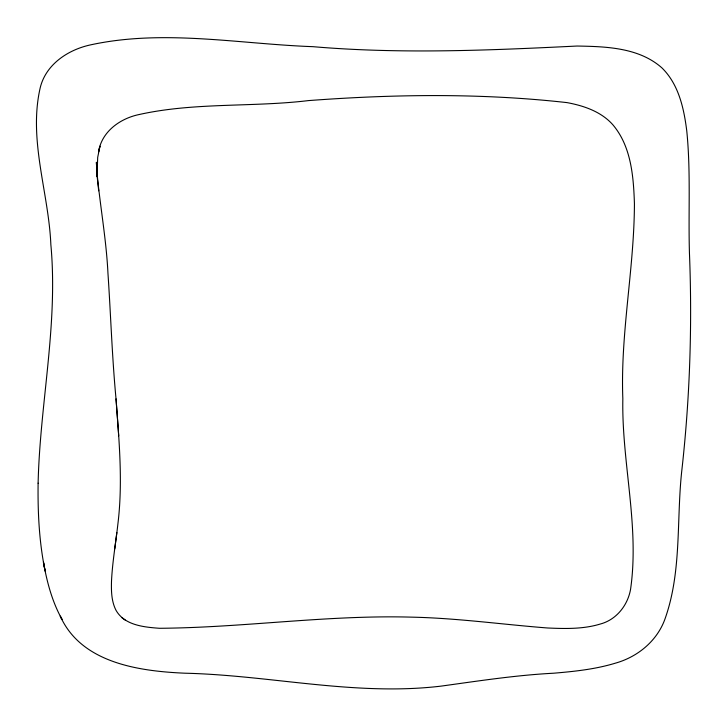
<?xml version="1.0" encoding="UTF-8"?>
<svg xmlns="http://www.w3.org/2000/svg" width="727" height="727" viewBox="0 0 727 727"><rect width="100%" height="100%" fill="white"/><g stroke="black" fill="none" stroke-linecap="round" stroke-linejoin="round"><path stroke-width="1.09" d="M96.855 170.936L97.154 176.361L96.927 163.03L97 176.488L97.691 157.386L99.99 146.145L98.554 151.789C101.716 131.542 120.146 118.456 139.139 114.53C194.645 102.18 252.278 107.36 308.502 100.59C394.434 94.165 481.347 92.992 567.042 102.616C583.772 105.724 601.084 111.567 612.725 124.626C631.218 146.254 633.526 176.461 634.426 203.66C634.244 268.872 620.285 333.375 622.839 398.705C621.558 462.272 639.705 526.066 630.554 589.379C627.683 605.482 616.26 619.867 600.12 624.084C583.136 629.237 565.088 628.755 547.549 627.983C502.048 624.448 456.756 618.041 411.073 617.132C326.986 614.833 243.363 627.701 159.404 628.282C143.955 627.128 124.653 625.347 116.075 610.416C111.413 601.447 111.213 591.069 111.504 581.191C112.412 562.08 115.757 543.187 117.865 524.194C123.008 482.546 119.074 440.507 116.029 398.869C112.067 357.057 110.786 315.073 107.95 273.179C106.278 238.829 99.881 204.959 96.836 170.772M114.721 548.958L116.856 532.509M121.718 617.532L125.253 620.104M97.118 176.098L98.681 190.801M118.701 435.9L116.029 398.869M96.564 165.511L96.391 162.257L96.555 165.447M38.113 483.164C37.713 512.59 39.158 542.206 45.147 571.086L43.429 561.971C46.873 581.854 52.153 601.756 62.059 619.477L60.259 616.105C81.379 663.242 139.293 671.185 184.894 673.202C270.353 675.201 355.576 696.384 441.125 686.115C478.53 680.963 515.888 675.174 553.647 673.211C574.375 671.466 595.24 669.276 615.215 663.215C637.87 656.935 657.681 640.551 665.341 617.959C682.09 570.104 676.237 518.106 682.035 468.506C689.914 397.087 692.295 325.251 689.46 253.478C688.215 212.647 690.877 171.672 686.77 130.969C683.962 108.468 678.718 84.314 661.906 67.875C638.96 47.528 606.1 46.537 577.074 46.037C489.117 50.363 400.886 54.189 312.964 46.673C239.319 44.02 163.784 28.962 90.648 44.856C67.556 49.799 44.801 65.039 39.831 89.485C28.644 141.12 48.673 193.009 50.854 244.608C58.26 324.46 39.949 403.53 38.113 483.164"/></g></svg>
